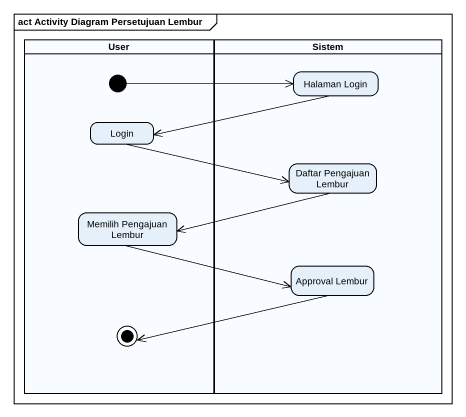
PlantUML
@startuml
mainframe act Activity Diagram Persetujuan Lembur
hide empty description
state User <<partition>> {
  state initial1 <<start>>
  state Login
  state "Memilih Pengajuan Lembur" as Memilih_Pengajuan_Lembur
  state final1 <<end>>
}
state Sistem <<partition>> {
  state "Halaman Login" as Halaman_Login
  state "Daftar Pengajuan Lembur" as Daftar_Pengajuan_Lembur
  state "Approval Lembur" as Approval_Lembur
}
Halaman_Login -left-> Login
initial1 -right-> Halaman_Login
Login -right-> Daftar_Pengajuan_Lembur
Daftar_Pengajuan_Lembur -left-> Memilih_Pengajuan_Lembur
Memilih_Pengajuan_Lembur -right-> Approval_Lembur
Approval_Lembur -left-> final1
@enduml
